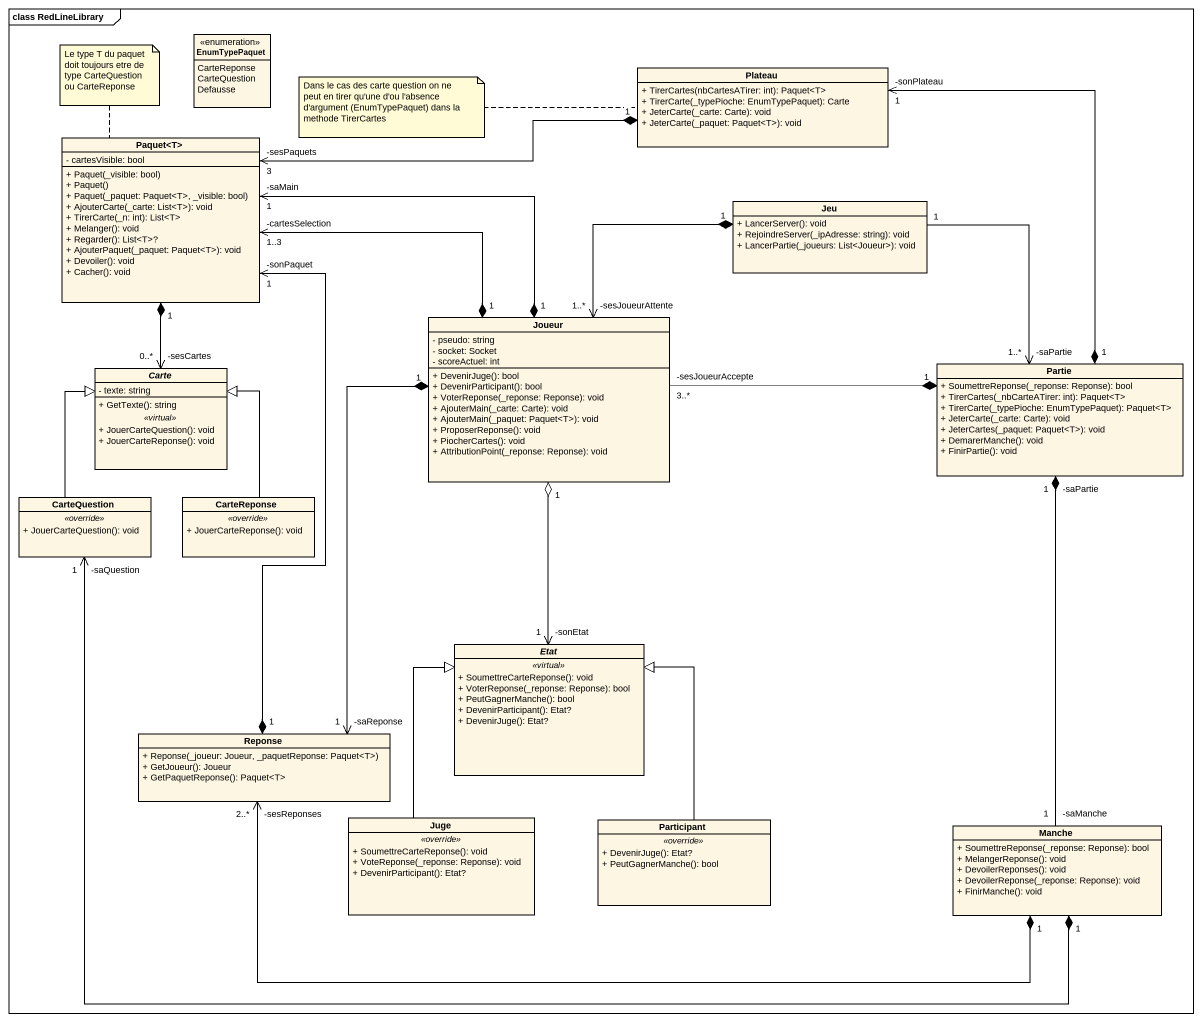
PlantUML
@startuml
mainframe class RedLineLibrary
hide circle
hide empty members
skinparam classAttributeIconSize 0
enum EnumTypePaquet {
  CarteReponse
  CarteQuestion
  Defausse
}
class Plateau {
  + TirerCartes(nbCartesATirer: int): Paquet<T>
  + TirerCarte(_typePioche: EnumTypePaquet): Carte
  + JeterCarte(_carte: Carte): void
  + JeterCarte(_paquet: Paquet<T>): void
}
class "Paquet<T>" as Paquet_T {
  - cartesVisible: bool
  + Paquet(_visible: bool)
  + Paquet()
  + Paquet(_paquet: Paquet<T>, _visible: bool)
  + AjouterCarte(_carte: List<T>): void
  + TirerCarte(_n: int): List<T>
  + Melanger(): void
  + Regarder(): List<T>?
  + AjouterPaquet(_paquet: Paquet<T>): void
  + Devoiler(): void
  + Cacher(): void
}
class Jeu {
  + LancerServer(): void
  + RejoindreServer(_ipAdresse: string): void
  + LancerPartie(_joueurs: List<Joueur>): void
}
class Joueur {
  - pseudo: string
  - socket: Socket
  - scoreActuel: int
  + DevenirJuge(): bool
  + DevenirParticipant(): bool
  + VoterReponse(_reponse: Reponse): void
  + AjouterMain(_carte: Carte): void
  + AjouterMain(_paquet: Paquet<T>): void
  + ProposerReponse(): void
  + PiocherCartes(): void
  + AttributionPoint(_reponse: Reponse): void
}
abstract class Carte {
  - texte: string
  --
  + GetTexte(): string
  .. <<virtual>> ..
  + JouerCarteQuestion(): void
  + JouerCarteReponse(): void
}
class Partie {
  + SoumettreReponse(_reponse: Reponse): bool
  + TirerCartes(_nbCarteATirer: int): Paquet<T>
  + TirerCarte(_typePioche: EnumTypePaquet): Paquet<T>
  + JeterCarte(_carte: Carte): void
  + JeterCartes(_paquet: Paquet<T>): void
  + DemarerManche(): void
  + FinirPartie(): void
}
class CarteQuestion {
  .. <<override>> ..
  + JouerCarteQuestion(): void
}
class CarteReponse {
  .. <<override>> ..
  + JouerCarteReponse(): void
}
abstract class Etat {
  .. <<virtual>> ..
  + SoumettreCarteReponse(): void
  + VoterReponse(_reponse: Reponse): bool
  + PeutGagnerManche(): bool
  + DevenirParticipant(): Etat?
  + DevenirJuge(): Etat?
}
class Reponse {
  + Reponse(_joueur: Joueur, _paquetReponse: Paquet<T>)
  + GetJoueur(): Joueur
  + GetPaquetReponse(): Paquet<T>
}
class Juge {
  .. <<override>> ..
  + SoumettreCarteReponse(): void
  + VoteReponse(_reponse: Reponse): void
  + DevenirParticipant(): Etat?
}
class "Participant" as Participant_ {
  .. <<override>> ..
  + DevenirJuge(): Etat?
  + PeutGagnerManche(): bool
}
class Manche {
  + SoumettreReponse(_reponse: Reponse): bool
  + MelangerReponse(): void
  + DevoilerReponses(): void
  + DevoilerReponse(_reponse: Reponse): void
  + FinirManche(): void
}
Plateau "-sonPlateau\n1" <--* "1" Partie
Paquet_T "-sesPaquets\n3" <-right-* "1" Plateau
Paquet_T "-saMain\n1" <-right-* "1" Joueur
Paquet_T "-cartesSelection\n1..3" <-right-* "1" Joueur
Paquet_T "-sonPaquet\n1" <--* "1" Reponse
Joueur "-sesJoueurAttente\n1..*" <-right-* "1" Jeu
Joueur "-sesJoueurAccepte\n3..*" -right-* "1" Partie
Carte "-sesCartes\n0..*" <-up-* "1" Paquet_T
Partie "-saPartie\n1..*" <-up- "1" Jeu
CarteQuestion -up-|> Carte
CarteQuestion "-saQuestion\n1" <-right-* "1" Manche
CarteReponse -up-|> Carte
Etat "-sonEtat\n1" <-up-o "1" Joueur
Reponse "-saReponse\n1" <-up-* "1" Joueur
Reponse "-sesReponses\n2..*" <-right-* "1" Manche
Juge -up-|> Etat
Participant_ -up-|> Etat
Manche "-saManche\n1" -up-* "-saPartie\n1" Partie
note top of Paquet_T : Le type T du paquet doit toujours etre de type CarteQuestion ou CarteReponse
note left of Plateau : Dans le cas des carte question on ne peut en tirer qu'une d'ou l'absence d'argument (EnumTypePaquet) dans la methode TirerCartes
@enduml
